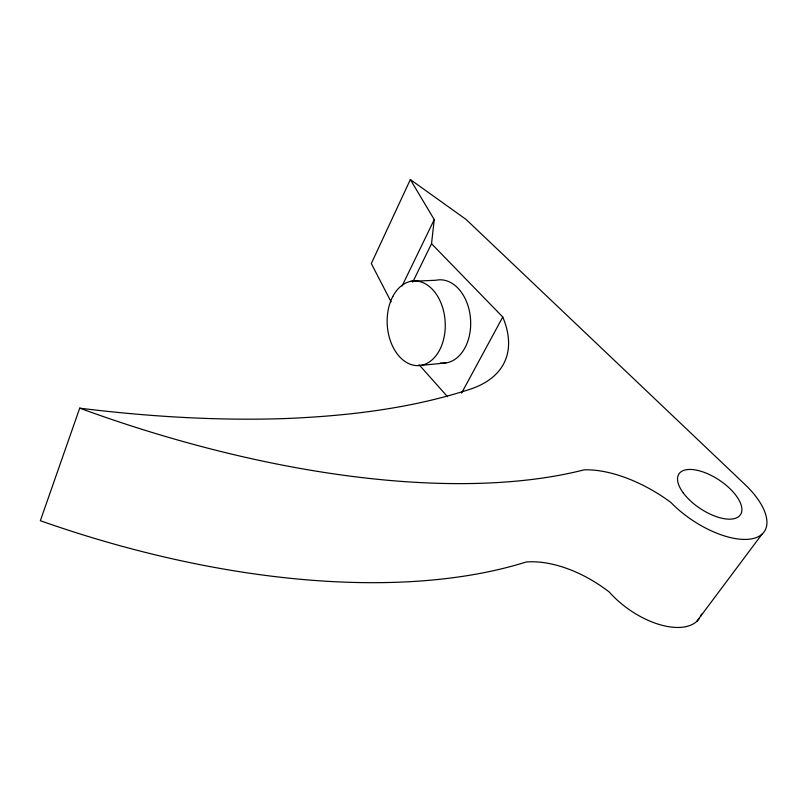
<?xml version="1.0" encoding="UTF-8"?>
<svg xmlns="http://www.w3.org/2000/svg" width="807" height="807" viewBox="0 0 807 807"><rect width="100%" height="100%" fill="white"/><g stroke="black" fill="none" stroke-linecap="round" stroke-linejoin="round"><path stroke-width="1.21" d="M412.71 282.178L431.523 243.704L434.247 219.615L410.349 179.558L371.301 263.576L391.102 301.848M431.523 243.704L502.771 317.02A183.552 86.964 24.6 0 1 470.471 389.125C411.187 408.493 348.775 415.847 286.697 418.5A795.077 305.096 17.1 0 1 79.711 408.16L40.35 520.707A575.028 274.441 20.4 0 0 526.214 561.985A94.147 54.029 35 0 1 609.356 592.106A62.512 32.764 34.8 0 0 699.286 618.525M402.078 286.001L434.247 219.615M461.604 393.059L502.771 317.02M696.814 621.329L761.909 534.295M420.558 365.43L445.777 362.958M410.541 281.371L435.921 280.251A41.722 29.113 86.4 0 1 470.602 320.228A41.722 29.113 86.4 0 1 440.34 363.019M410.349 179.558L466.083 219.443L746.394 485.834A65.619 30.434 33.5 0 1 752.729 538.632A65.619 30.434 33.5 0 1 670.869 502.428A99.2 50.619 33.6 0 0 584.097 469.845A601.719 253.287 21.1 0 1 79.711 408.16M419.055 364.714L447.512 396.711M701.535 614.087A62.512 32.764 34.8 0 1 700.567 616.387M392.807 296.482A42.408 29.002 86.3 0 0 412.992 365.087A42.408 29.002 86.3 0 0 442.841 308.284A42.408 29.002 86.3 0 0 392.807 296.482M683.317 492.986A36.89 17.098 33.5 0 0 738.869 516.45A36.89 17.098 33.5 0 0 706.993 473.477A36.89 17.098 33.5 0 0 683.317 492.986"/></g></svg>
